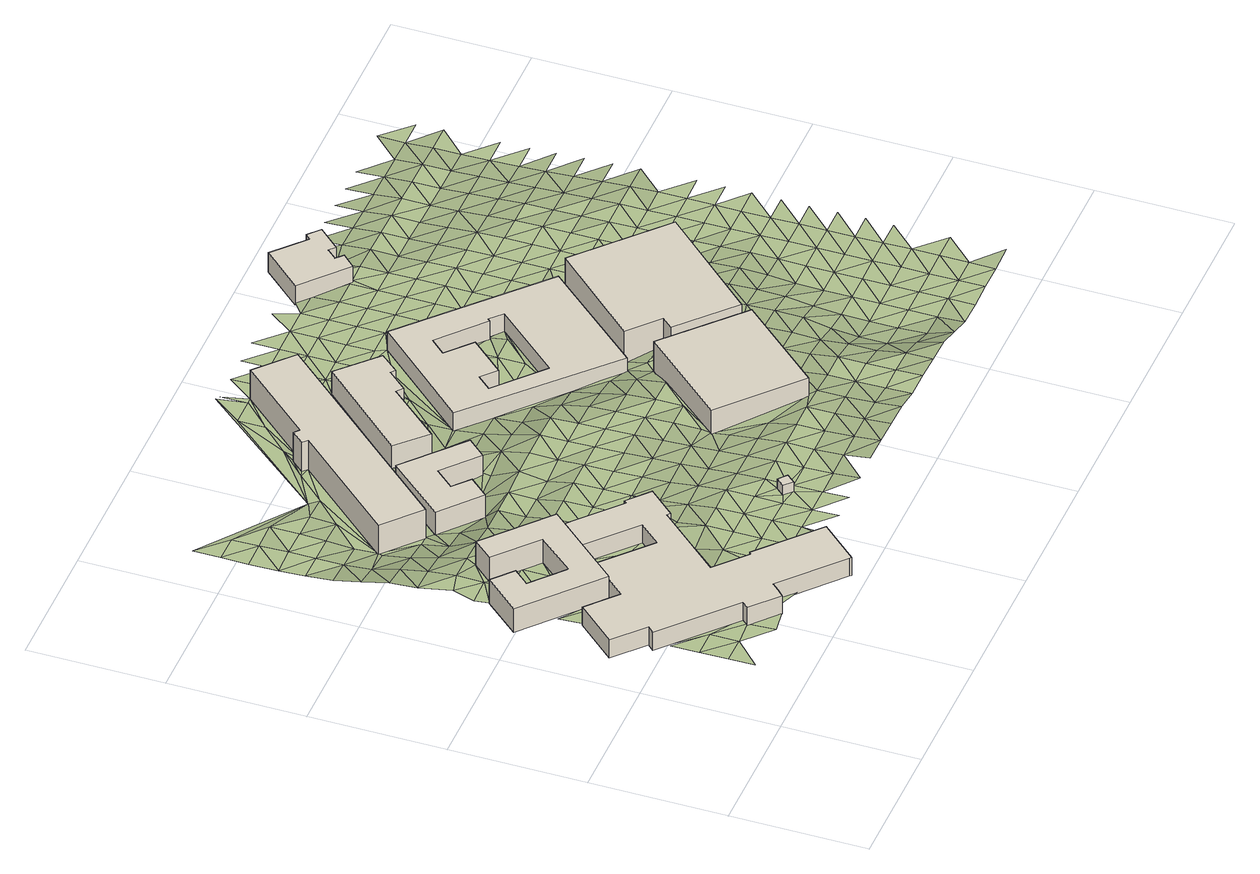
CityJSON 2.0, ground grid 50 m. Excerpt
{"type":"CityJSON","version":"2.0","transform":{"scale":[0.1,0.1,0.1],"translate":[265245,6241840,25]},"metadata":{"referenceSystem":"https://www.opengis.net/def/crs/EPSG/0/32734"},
"CityObjects":{
"building1":{"type":"Building","attributes":{"address":"Salt River Cape Town","building":"university","building:levels":"2","footprint":{"type":"Polygon"},"plus_code":"C8XVX4X3+XHX","ground_height":37.91,"building_height":6.9,"roof_height":44.81},"geometry":[{"type":"Solid","lod":"1","boundaries":[[[[0,1,2,3,4,5,6,7]],[[1,8,9,10,11,4,3,2]],[[8,12,13,11,10,9]],[[12,14,15,13]],[[14,16,17,15]],[[16,18,19,17]],[[18,20,21,19]],[[20,22,23,21]],[[22,24,25,23]],[[24,26,27,25]],[[26,28,29,27]],[[28,30,31,29]],[[30,32,33,31]],[[32,34,35,33]],[[34,36,37,35]],[[36,38,39,37]],[[38,40,41,39]],[[40,42,43,41]],[[42,44,45,43]],[[44,46,47,45]],[[46,48,49,47]],[[48,50,51,49]],[[50,52,53,51]],[[52,54,55,53]],[[54,56,57,55]],[[56,0,7,6,5,57]],[[5,4,11,13,15,17,19,21,23,25,27,29,31,33,35,37,39,41,43,45,47,49,51,53,55,57]],[[56,54,52,50,48,46,44,42,40,38,36,34,32,30,28,26,24,22,20,18,16,14,12,8,1,0]]]]}]},
"building2":{"type":"Building","attributes":{"address":"Salt River Cape Town","building":"dormitory","building:levels":"3","beds":"45","residential":"university","footprint":{"type":"Polygon"},"plus_code":"C7XPXVX3+XFX","ground_height":37.54,"building_height":9.7,"roof_height":47.24},"geometry":[{"type":"Solid","lod":"1","boundaries":[[[[58,59,60,61]],[[59,62,63,60]],[[62,64,65,63]],[[64,66,67,65]],[[66,68,69,67]],[[68,70,71,69]],[[70,72,73,71]],[[72,74,75,73]],[[74,76,77,75]],[[76,58,61,77]],[[61,60,63,65,67,69,71,73,75,77]],[[76,74,72,70,68,66,64,62,59,58]]]]}]},
"building3":{"type":"Building","attributes":{"building":"guardhouse","building:levels":"1","footprint":{"type":"Polygon"},"plus_code":"CGX7XFXX+XFX","ground_height":40.16,"building_height":4.1,"roof_height":44.26},"geometry":[{"type":"Solid","lod":"1","boundaries":[[[[78,79,80,81]],[[79,82,83,80]],[[82,84,85,83]],[[84,78,81,85]],[[81,80,83,85]],[[84,82,79,78]]]]}]},
"building4":{"type":"Building","attributes":{"address":"Victoria Road Salt River Cape Town","building":"residential","building:levels":"3","building:flats":"25","residential":"student","footprint":{"type":"Polygon"},"plus_code":"CCX8XPXF+X8W","ground_height":29.14,"building_height":9.7,"roof_height":38.84},"geometry":[{"type":"Solid","lod":"1","boundaries":[[[[86,87,88,89]],[[87,90,91,88]],[[90,92,93,91]],[[92,94,95,93]],[[94,96,97,95]],[[96,98,99,97]],[[98,100,101,99]],[[100,86,89,101]],[[89,88,91,93,95,97,99,101]],[[100,98,96,94,92,90,87,86]]]]}]},
"building5":{"type":"Building","attributes":{"address":"Victoria Road Salt River Cape Town","building":"residential","building:levels":"4","building:flats":"150","residential":"student","footprint":{"type":"Polygon"},"plus_code":"CCXCX2X6+XCX","ground_height":29.14,"building_height":12.5,"roof_height":41.64},"geometry":[{"type":"Solid","lod":"1","boundaries":[[[[102,103,104,105]],[[103,106,107,104]],[[106,108,109,107]],[[108,110,111,109]],[[110,112,113,111]],[[112,114,115,113]],[[114,116,117,115]],[[116,102,105,117]],[[105,104,107,109,111,113,115,117]],[[116,114,112,110,108,106,103,102]]]]}]},
"building6":{"type":"Building","attributes":{"address":"Victoria Road Salt River Cape Town","building":"residential","building:levels":"3","building:flats":"25","residential":"student","footprint":{"type":"Polygon"},"plus_code":"CGX6X8XC+XFW","ground_height":29.21,"building_height":9.7,"roof_height":38.91},"geometry":[{"type":"Solid","lod":"1","boundaries":[[[[118,119,120,121]],[[119,122,123,120]],[[122,124,125,123]],[[124,126,127,125]],[[126,128,129,127]],[[128,130,131,129]],[[130,132,133,131]],[[132,118,121,133]],[[121,120,123,125,127,129,131,133]],[[132,130,128,126,124,122,119,118]]]]}]},
"building7":{"type":"Building","attributes":{"address":"9 Browning Road Salt River 7925 Cape Town","building":"retail","building:levels":"3","footprint":{"type":"Polygon"},"plus_code":"CJXQX9XF+X7V","ground_height":37.27,"building_height":9.7,"roof_height":46.97},"geometry":[{"type":"Solid","lod":"1","boundaries":[[[[134,135,136,137]],[[135,138,139,136]],[[138,140,141,139]],[[140,134,137,141]],[[137,136,139,141]],[[140,138,135,134]]]]}]},
"building8":{"type":"Building","attributes":{"building":"commercial","building:levels":"2","footprint":{"type":"Polygon"},"plus_code":"CMXGXHX2+XPX","ground_height":30.24,"building_height":6.9,"roof_height":37.14},"geometry":[{"type":"Solid","lod":"1","boundaries":[[[[142,143,144,145]],[[143,146,147,144]],[[146,148,149,147]],[[148,142,145,149]],[[150,151,152,153]],[[151,154,155,152]],[[154,156,157,155]],[[156,158,159,157]],[[158,160,161,159]],[[160,162,163,161]],[[162,164,165,163]],[[164,166,167,165]],[[166,168,169,167]],[[168,150,153,169]],[[145,144,147,149],[153,152,155,157,159,161,163,165,167,169]],[[148,146,143,142],[168,166,164,162,160,158,156,154,151,150]]]]}]},
"building9":{"type":"Building","attributes":{"address":"Fairland House 364B Victoria Road Salt River Cape Town","building":"commercial","building:levels":"4","footprint":{"type":"Polygon"},"plus_code":"CPXFX3XC+X5R","ground_height":32.62,"building_height":12.5,"roof_height":45.12},"geometry":[{"type":"Solid","lod":"1","boundaries":[[[[170,171,172,173]],[[171,174,175,172]],[[174,176,177,175]],[[176,178,179,177]],[[178,180,181,179]],[[180,170,173,181]],[[173,172,175,177,179,181]],[[180,178,176,174,171,170]]]]}]},
"building10":{"type":"Building","attributes":{"address":"289 Victoria Road Salt River 7925 Cape Town","building":"residential","building:levels":"2","beds":"30","social_facility":"shelter","footprint":{"type":"Polygon"},"plus_code":"CMXFX2X7+X6W","ground_height":28.64,"building_height":6.9,"roof_height":35.54},"geometry":[{"type":"Solid","lod":"1","boundaries":[[[[182,183,184,185]],[[183,186,187,184]],[[186,188,189,187]],[[188,190,191,189]],[[190,192,193,191]],[[192,194,195,193]],[[194,196,197,195]],[[196,198,199,197]],[[198,200,201,199]],[[200,182,185,201]],[[185,184,187,189,191,193,195,197,199,201]],[[200,198,196,194,192,190,188,186,183,182]]]]}]},
"terrain1":{"type":"TINRelief","geometry":[{"type":"CompositeSurface","lod":"1","boundaries":[[[202,203,204]],[[204,205,202]],[[205,206,207]],[[206,205,204]],[[206,208,209]],[[206,204,210]],[[210,204,211]],[[206,210,208]],[[212,213,214]],[[210,211,215]],[[214,213,216]],[[214,217,212]],[[214,216,217]],[[218,219,220]],[[218,221,219]],[[222,223,224]],[[220,225,222]],[[226,217,216]],[[224,223,227]],[[220,219,225]],[[222,225,223]],[[228,229,230]],[[227,231,232]],[[219,221,233]],[[223,231,227]],[[225,234,223]],[[235,225,219]],[[236,232,237]],[[231,238,232]],[[235,219,233]],[[234,225,235]],[[223,234,58]],[[232,238,237]],[[58,231,223]],[[239,233,221]],[[240,241,236]],[[236,237,240]],[[239,234,235]],[[242,243,241]],[[238,231,244]],[[226,76,217]],[[233,239,235]],[[245,246,247]],[[231,58,244]],[[226,248,249]],[[243,242,250]],[[242,241,240]],[[251,248,226]],[[245,252,246]],[[237,238,253]],[[247,246,254]],[[238,244,255]],[[256,250,257]],[[258,251,226]],[[237,253,240]],[[259,246,252]],[[250,242,257]],[[238,255,253]],[[249,248,251]],[[244,58,260]],[[226,249,76]],[[259,252,261]],[[262,256,263]],[[256,257,264]],[[246,259,254]],[[240,265,242]],[[261,252,266]],[[255,244,267]],[[268,240,253]],[[262,263,269]],[[256,264,263]],[[267,244,260]],[[58,76,260]],[[249,251,270]],[[247,254,271]],[[240,268,265]],[[242,272,257]],[[258,270,251]],[[273,259,261]],[[265,272,242]],[[249,274,76]],[[275,269,276]],[[277,253,255]],[[252,278,266]],[[261,266,273]],[[279,255,267]],[[280,264,257]],[[276,269,263]],[[277,268,253]],[[257,272,280]],[[277,255,279]],[[259,281,254]],[[76,282,260]],[[283,259,273]],[[268,277,265]],[[267,260,284]],[[260,282,285]],[[263,264,286]],[[280,287,264]],[[259,283,281]],[[260,285,284]],[[278,288,266]],[[263,286,276]],[[289,76,274]],[[266,290,273]],[[291,279,267]],[[265,277,292]],[[254,293,271]],[[286,264,287]],[[265,294,272]],[[281,293,254]],[[279,292,277]],[[295,282,76]],[[280,272,294]],[[296,288,278]],[[266,288,290]],[[267,284,291]],[[297,283,273]],[[279,298,292]],[[285,282,295]],[[289,274,30]],[[299,275,276]],[[287,280,294]],[[298,279,291]],[[295,76,289]],[[300,293,281]],[[273,290,297]],[[281,283,301]],[[287,302,286]],[[303,284,285]],[[295,304,285]],[[30,28,289]],[[287,294,302]],[[286,299,276]],[[283,297,301]],[[305,293,300]],[[306,290,288]],[[265,307,294]],[[308,300,281]],[[285,304,303]],[[309,289,28]],[[284,310,291]],[[288,311,306]],[[310,298,291]],[[289,312,295]],[[313,289,309]],[[281,301,308]],[[297,290,314]],[[303,310,284]],[[309,28,305]],[[302,299,286]],[[308,305,300]],[[290,306,314]],[[289,313,312]],[[295,315,304]],[[298,316,292]],[[302,294,307]],[[317,301,297]],[[314,318,297]],[[295,312,315]],[[304,319,303]],[[320,309,305]],[[309,320,313]],[[308,321,305]],[[301,317,308]],[[297,318,317]],[[302,307,299]],[[303,319,310]],[[306,79,314]],[[307,265,110]],[[304,315,319]],[[320,305,321]],[[322,318,314]],[[323,306,324]],[[308,325,321]],[[313,326,312]],[[323,79,306]],[[313,320,327]],[[314,79,322]],[[325,308,317]],[[318,322,84]],[[315,312,326]],[[328,310,319]],[[313,327,326]],[[310,328,329]],[[321,330,320]],[[331,317,318]],[[330,321,325]],[[332,79,323]],[[331,318,84]],[[94,329,333]],[[319,315,334]],[[335,299,307]],[[332,82,79]],[[327,320,336]],[[96,94,333]],[[315,326,334]],[[337,325,317]],[[333,329,328]],[[82,331,84]],[[320,330,336]],[[338,332,323]],[[328,319,339]],[[317,331,337]],[[338,323,340]],[[319,334,339]],[[341,326,327]],[[342,82,332]],[[327,336,343]],[[330,325,344]],[[325,337,345]],[[328,346,333]],[[335,307,110]],[[346,96,333]],[[326,341,334]],[[331,82,347]],[[342,332,338]],[[339,348,328]],[[327,343,341]],[[292,316,349]],[[330,344,336]],[[325,345,344]],[[348,346,328]],[[335,350,299]],[[331,347,337]],[[342,347,82]],[[351,339,334]],[[119,316,352]],[[353,338,340]],[[354,343,336]],[[316,355,352]],[[351,334,341]],[[110,108,335]],[[345,337,356]],[[336,344,354]],[[357,335,108]],[[347,356,337]],[[358,342,338]],[[359,348,339]],[[341,343,360]],[[361,339,351]],[[119,352,355]],[[362,355,316]],[[363,316,119]],[[343,354,360]],[[348,359,346]],[[364,344,345]],[[358,338,353]],[[339,361,359]],[[356,365,345]],[[350,335,357]],[[366,347,342]],[[367,351,341]],[[364,354,344]],[[345,365,364]],[[341,360,367]],[[299,350,368]],[[362,346,359]],[[122,119,355]],[[347,366,356]],[[366,342,358]],[[103,350,357]],[[353,369,370]],[[361,351,371]],[[351,367,372]],[[360,354,373]],[[374,365,356]],[[375,355,362]],[[376,354,364]],[[362,359,377]],[[122,355,375]],[[358,353,378]],[[361,371,359]],[[349,316,363]],[[351,372,371]],[[356,366,374]],[[360,373,367]],[[370,378,353]],[[373,354,376]],[[362,377,375]],[[379,364,365]],[[103,380,350]],[[358,381,366]],[[292,349,382]],[[365,374,383]],[[359,384,377]],[[372,367,385]],[[371,386,359]],[[378,381,358]],[[387,299,368]],[[365,383,379]],[[373,385,367]],[[375,377,384]],[[388,376,364]],[[374,366,389]],[[384,359,386]],[[364,379,390]],[[381,389,366]],[[391,122,375]],[[370,392,378]],[[393,371,372]],[[364,390,388]],[[385,394,372]],[[119,118,363]],[[395,373,376]],[[396,383,374]],[[368,350,380]],[[384,397,375]],[[370,398,392]],[[372,394,393]],[[389,396,374]],[[396,379,383]],[[399,386,371]],[[381,378,400]],[[373,395,385]],[[397,401,375]],[[395,376,388]],[[103,102,380]],[[391,375,401]],[[402,122,391]],[[378,392,400]],[[371,393,399]],[[403,384,386]],[[381,404,389]],[[405,394,385]],[[406,390,379]],[[402,124,122]],[[385,395,405]],[[384,403,397]],[[388,390,406]],[[389,404,396]],[[403,386,399]],[[381,400,404]],[[363,118,349]],[[392,398,407]],[[401,397,403]],[[379,396,408]],[[409,368,380]],[[410,393,394]],[[395,388,406]],[[394,405,411]],[[394,411,410]],[[126,402,391]],[[392,412,400]],[[391,401,413]],[[414,399,393]],[[405,395,415]],[[392,407,416]],[[408,396,404]],[[409,380,102]],[[406,415,395]],[[402,126,124]],[[387,368,409]],[[414,403,399]],[[404,400,412]],[[406,379,417]],[[392,416,412]],[[393,410,414]],[[418,411,405]],[[126,391,413]],[[415,418,405]],[[419,349,118]],[[420,416,407]],[[410,411,421]],[[422,409,102]],[[404,412,423]],[[404,423,408]],[[419,382,349]],[[401,403,424]],[[418,421,411]],[[417,415,406]],[[128,126,413]],[[425,413,401]],[[414,410,426]],[[379,135,417]],[[412,416,427]],[[420,428,416]],[[421,426,410]],[[418,415,429]],[[413,130,128]],[[414,424,403]],[[427,423,412]],[[416,428,427]],[[102,382,430]],[[118,431,419]],[[102,430,432]],[[433,434,435]],[[415,417,429]],[[418,436,421]],[[437,408,423]],[[419,431,382]],[[425,130,413]],[[118,438,431]],[[435,439,433]],[[428,420,440]],[[436,426,421]],[[118,441,438]],[[439,435,442]],[[443,423,427]],[[418,429,436]],[[414,426,424]],[[425,401,146]],[[423,443,437]],[[444,430,382]],[[427,428,445]],[[382,431,446]],[[432,430,444]],[[441,130,425]],[[429,417,135]],[[447,431,438]],[[428,440,445]],[[447,438,441]],[[382,446,444]],[[426,436,424]],[[436,429,424]],[[448,443,427]],[[441,425,447]],[[427,445,449]],[[135,424,429]],[[442,450,439]],[[431,451,446]],[[433,439,452]],[[453,431,447]],[[427,449,448]],[[454,408,437]],[[446,451,444]],[[440,455,445]],[[456,437,443]],[[431,453,451]],[[424,135,457]],[[458,433,452]],[[447,425,146]],[[450,452,439]],[[443,448,456]],[[459,449,445]],[[460,444,461]],[[462,424,457]],[[135,463,457]],[[447,464,453]],[[455,459,445]],[[461,444,451]],[[462,465,424]],[[437,456,466]],[[463,135,467]],[[468,469,470]],[[468,458,469]],[[448,449,471]],[[146,464,447]],[[472,450,442]],[[459,471,449]],[[457,473,462]],[[451,453,474]],[[453,464,475]],[[452,469,458]],[[473,457,463]],[[467,135,454]],[[454,437,466]],[[476,459,455]],[[450,477,452]],[[456,448,478]],[[479,465,462]],[[453,475,474]],[[471,480,448]],[[481,461,451]],[[469,482,470]],[[466,456,478]],[[482,469,452]],[[448,480,478]],[[461,481,483]],[[464,146,484]],[[451,474,481]],[[467,485,463]],[[459,486,471]],[[464,484,475]],[[459,476,487]],[[452,477,482]],[[454,488,467]],[[472,477,450]],[[484,146,489]],[[486,480,471]],[[459,487,486]],[[478,490,466]],[[467,488,485]],[[491,489,146]],[[492,474,475]],[[424,465,493]],[[494,454,466]],[[475,484,492]],[[466,490,494]],[[479,462,495]],[[454,485,488]],[[472,482,477]],[[474,496,481]],[[487,476,497]],[[480,498,478]],[[480,486,499]],[[472,500,482]],[[484,489,501]],[[496,474,492]],[[494,485,454]],[[491,501,489]],[[480,499,498]],[[486,487,502]],[[465,479,493]],[[478,503,490]],[[484,504,492]],[[487,497,502]],[[505,481,496]],[[506,481,505]],[[501,504,484]],[[478,498,503]],[[490,507,494]],[[508,499,486]],[[146,493,491]],[[509,496,492]],[[486,502,508]],[[495,462,171]],[[485,494,510]],[[501,491,511]],[[504,509,492]],[[490,503,507]],[[512,505,496]],[[513,498,499]],[[508,514,499]],[[515,504,501]],[[502,497,516]],[[509,512,496]],[[494,507,510]],[[493,479,495]],[[503,498,513]],[[515,501,511]],[[499,514,513]],[[511,491,517]],[[516,508,502]],[[485,510,518]],[[516,497,519]],[[520,509,504]],[[521,505,522]],[[512,522,505]],[[507,503,523]],[[504,515,520]],[[524,514,508]],[[493,517,491]],[[503,513,523]],[[512,509,525]],[[524,508,516]],[[510,507,526]],[[525,509,520]],[[515,511,527]],[[528,511,517]],[[507,523,526]],[[529,522,512]],[[513,514,530]],[[493,495,171]],[[514,524,531]],[[522,532,521]],[[515,527,520]],[[533,516,519]],[[528,527,511]],[[512,525,529]],[[534,518,510]],[[513,530,523]],[[526,535,510]],[[514,531,530]],[[524,516,533]],[[536,485,518]],[[533,519,537]],[[522,529,532]],[[538,525,520]],[[517,493,539]],[[534,510,535]],[[517,540,528]],[[526,523,541]],[[538,520,527]],[[529,525,532]],[[542,531,524]],[[540,517,539]],[[541,523,530]],[[524,533,542]],[[534,543,518]],[[525,544,532]],[[545,535,526]],[[493,171,546]],[[544,525,538]],[[547,527,528]],[[548,528,540]],[[545,526,541]],[[537,549,533]],[[539,493,550]],[[531,551,530]],[[542,552,531]],[[527,547,538]],[[547,528,548]],[[553,532,544]],[[540,539,550]],[[534,535,554]],[[532,553,555]],[[550,493,546]],[[556,535,545]],[[531,552,551]],[[542,533,557]],[[558,541,530]],[[536,518,543]],[[171,559,546]],[[544,538,560]],[[543,534,554]],[[561,562,555]],[[557,533,549]],[[554,535,556]],[[561,563,562]],[[548,540,564]],[[538,547,560]],[[530,551,558]],[[555,553,561]],[[565,552,542]],[[566,545,541]],[[564,540,550]],[[565,542,557]],[[559,171,536]],[[548,567,547]],[[553,544,568]],[[560,569,544]],[[558,566,541]],[[543,554,570]],[[546,571,550]],[[572,556,545]],[[567,548,564]],[[561,553,568]],[[573,557,549]],[[551,552,574]],[[568,544,569]],[[546,559,571]],[[575,552,565]],[[570,576,543]],[[560,547,577]],[[545,566,572]],[[536,543,576]],[[578,564,550]],[[551,574,558]],[[554,556,579]],[[577,547,567]],[[552,575,574]],[[578,550,571]],[[561,568,580]],[[581,569,560]],[[582,565,557]],[[579,570,554]],[[583,557,573]],[[580,196,561]],[[579,556,572]],[[584,567,564]],[[560,577,581]],[[585,559,536]],[[566,558,586]],[[583,582,557]],[[578,584,564]],[[574,587,558]],[[559,588,571]],[[589,575,565]],[[590,576,570]],[[585,591,559]],[[568,569,592]],[[566,586,572]],[[569,581,593]],[[586,558,587]],[[570,579,590]],[[594,577,567]],[[588,578,571]],[[584,595,567]],[[588,559,591]],[[565,582,589]],[[576,596,536]],[[580,568,592]],[[573,597,583]],[[598,574,575]],[[592,569,593]],[[577,594,581]],[[567,595,594]],[[585,536,599]],[[576,590,596]],[[579,572,600]],[[586,601,572]],[[575,589,598]],[[580,602,603]],[[604,584,578]],[[599,591,585]],[[605,587,574]],[[578,588,606]],[[596,599,536]],[[593,581,607]],[[582,583,608]],[[579,600,590]],[[592,602,580]],[[600,572,601]],[[584,604,595]],[[594,607,581]],[[578,606,604]],[[574,598,605]],[[609,586,587]],[[582,608,589]],[[610,588,591]],[[596,590,611]],[[591,599,612]],[[595,613,594]],[[614,592,593]],[[607,615,593]],[[609,587,605]],[[600,611,590]],[[606,588,610]],[[616,601,586]],[[595,604,613]],[[610,591,612]],[[592,614,602]],[[596,617,599]],[[618,598,589]],[[614,593,615]],[[586,609,616]],[[596,611,617]],[[619,607,594]],[[606,620,604]],[[621,600,601]],[[594,613,622]],[[623,624,602]],[[612,599,625]],[[626,605,598]],[[620,606,610]],[[607,619,615]],[[594,622,619]],[[602,614,623]],[[617,625,599]],[[621,601,616]],[[604,627,613]],[[628,611,600]],[[629,609,605]],[[627,604,620]],[[614,615,630]],[[631,610,612]],[[625,632,612]],[[600,621,628]],[[622,613,633]],[[634,617,611]],[[615,619,630]],[[610,631,620]],[[635,616,609]],[[631,612,632]],[[633,613,627]],[[623,614,636]],[[617,634,625]],[[634,611,628]],[[622,637,619]],[[630,636,614]],[[638,627,620]],[[639,621,616]],[[637,622,633]],[[640,641,623]],[[642,632,625]],[[638,620,631]],[[630,619,643]],[[636,640,623]],[[625,634,642]],[[644,633,627]],[[645,628,621]],[[619,637,643]],[[638,644,627]],[[632,646,631]],[[634,628,645]],[[632,642,647]],[[648,637,633]],[[636,630,649]],[[630,643,650]],[[646,638,631]],[[633,644,648]],[[646,632,647]],[[642,634,651]],[[630,650,649]],[[643,637,652]],[[653,640,636]],[[654,644,638]],[[652,637,648]],[[640,653,655]],[[656,647,642]],[[636,649,653]],[[638,646,654]],[[657,650,643]],[[652,657,643]],[[648,644,658]],[[644,654,659]],[[660,646,647]],[[658,652,648]],[[650,661,649]],[[657,662,650]],[[658,644,659]],[[646,660,654]],[[649,661,653]],[[650,662,661]],[[663,657,652]],[[659,654,664]],[[652,658,665]],[[666,653,667]],[[657,663,662]],[[652,665,663]],[[667,653,661]],[[659,668,658]],[[665,658,669]],[[661,662,670]],[[662,663,671]],[[662,671,670]],[[665,672,663]],[[673,667,661]],[[661,670,673]],[[671,663,674]],[[675,667,673]],[[670,671,676]],[[670,676,673]],[[673,677,675]]]}]}
},
"vertices":[
[451,177,121],[475,203,121],[475,203,165],[475,203,178],[475,203,198],[451,177,198],[451,177,178],[451,177,165],[690,13,121],[690,13,165],[690,13,178],[690,13,198],[697,7,121],[697,7,198],[820,143,121],[820,143,198],[605,335,121],[605,335,198],[598,328,121],[598,328,198],[484,430,121],[484,430,198],[692,662,121],[692,662,198],[703,652,121],[703,652,198],[792,750,121],[792,750,198],[712,821,121],[712,821,198],[704,811,121],[704,811,198],[532,965,121],[532,965,198],[445,870,121],[445,870,198],[613,719,121],[613,719,198],[544,643,121],[544,643,198],[372,797,121],[372,797,198],[249,661,121],[249,661,198],[140,758,121],[140,758,198],[9,613,121],[9,613,198],[119,514,121],[119,514,198],[97,491,121],[97,491,198],[349,264,121],[349,264,198],[329,241,121],[329,241,198],[427,153,121],[427,153,198],
[312,1200,120],[248,1129,120],[248,1129,222],[312,1200,222],[401,994,120],[401,994,222],[283,861,120],[283,861,222],[165,965,120],[165,965,222],[215,1022,120],[215,1022,222],[140,1088,120],[140,1088,222],[25,958,120],[25,958,222],[295,720,120],[295,720,222],[542,997,120],[542,997,222],
[976,355,152],[1007,328,152],[1007,328,193],[976,355,193],[1034,359,152],[1034,359,193],[1003,385,152],[1003,385,193],
[690,1624,41],[504,1416,41],[504,1416,138],[690,1624,138],[647,1290,41],[647,1290,138],[710,1361,41],[710,1361,138],[650,1415,41],[650,1415,138],[711,1484,41],[711,1484,138],[839,1370,41],[839,1370,138],[900,1438,41],[900,1438,138],
[957,2241,41],[719,1977,41],[719,1977,166],[957,2241,166],[701,1993,41],[701,1993,166],[660,1948,41],[660,1948,166],[678,1932,41],[678,1932,166],[341,1558,41],[341,1558,166],[475,1439,41],[475,1439,166],[1090,2122,41],[1090,2122,166],
[1076,1996,42],[779,1672,42],[779,1672,139],[1076,1996,139],[883,1569,42],[883,1569,139],[1052,1759,42],[1052,1759,139],[1075,1739,42],[1075,1739,139],[1140,1811,42],[1140,1811,139],[1156,1798,42],[1156,1798,139],[1214,1865,42],[1214,1865,139],
[1775,762,91],[1505,1010,91],[1505,1010,220],[1775,762,220],[1232,704,91],[1232,704,220],[1505,460,91],[1505,460,220],
[1505,1105,43],[1828,1469,43],[1828,1469,121],[1505,1105,121],[1356,1903,43],[1356,1903,121],[1033,1548,43],[1033,1548,121],[1366,1745,43],[1527,1601,43],[1527,1601,121],[1366,1745,121],[1535,1610,43],[1535,1610,121],[1580,1569,43],[1580,1569,121],[1365,1330,43],[1365,1330,121],[1196,1482,43],[1196,1482,121],[1241,1532,43],[1241,1532,121],[1295,1483,43],[1295,1483,121],[1408,1608,43],[1408,1608,121],[1316,1690,43],[1316,1690,121],
[2140,1169,51],[1835,1447,51],[1835,1447,201],[2140,1169,201],[1542,1129,51],[1542,1129,201],[1650,1030,51],[1650,1030,201],[1614,991,51],[1614,991,201],[1810,811,51],[1810,811,201],
[1625,2425,22],[1493,2281,22],[1493,2281,105],[1625,2425,105],[1656,2136,22],[1656,2136,105],[1701,2183,22],[1701,2183,105],[1676,2207,22],[1676,2207,105],[1707,2242,22],[1707,2242,105],[1729,2222,22],[1729,2222,105],[1802,2301,22],[1802,2301,105],[1759,2340,22],[1759,2340,105],[1741,2320,22],[1741,2320,105],
[134,235,128],[134,140,130],[234,235,128],[134,340,127],[234,340,127],[134,440,127],[349,264,128],[97,491,127],[329,241,128],[335,140,128],[134,840,127],[140,758,127],[234,740,127],[427,153,130],[249,661,127],[295,720,127],[165,965,125],[234,940,128],[215,1022,126],[283,861,128],[140,1088,122],[234,1140,122],[134,1140,120],[234,1045,126],[372,797,128],[158,1222,122],[535,140,133],[475,203,137],[451,177,130],[234,1240,124],[134,1340,118],[335,940,128],[248,1129,122],[335,1045,127],[134,1440,112],[234,1440,93],[234,1340,112],[401,994,125],[234,1540,64],[134,1540,88],[234,1640,54],[134,1640,64],[335,1240,120],[598,328,155],[535,440,148],[484,430,138],[435,840,128],[445,870,128],[134,1740,55],[535,740,128],[605,335,155],[335,1440,64],[635,540,129],[335,1340,95],[134,1835,51],[234,1740,54],[544,643,128],[635,440,155],[435,1140,120],[635,340,155],[134,1940,48],[234,1940,51],[234,1835,54],[341,1558,46],[735,235,157],[435,1240,114],[335,1540,46],[134,2040,49],[613,719,127],[692,662,138],[335,1640,46],[735,340,155],[532,965,123],[134,2140,49],[234,2040,49],[435,1440,46],[820,143,152],[435,1340,65],[335,1740,51],[735,540,153],[535,1045,120],[735,440,155],[535,1240,97],[535,1140,114],[335,1940,55],[335,1835,55],[835,235,157],[635,940,119],[835,340,155],[535,1340,46],[475,1439,46],[703,652,138],[435,1740,45],[635,1045,115],[835,140,152],[835,440,155],[504,1416,42],[504,1867,44],[735,640,138],[835,540,153],[435,1835,51],[635,1240,95],[635,1140,97],[792,750,127],[935,235,155],[535,1835,44],[835,640,138],[735,840,121],[647,1290,44],[935,140,157],[735,1045,115],[735,940,118],[935,340,153],[735,1140,95],[690,1624,42],[935,540,152],[935,440,153],[735,1240,95],[835,840,121],[835,740,127],[976,355,153],[1035,235,154],[1035,140,158],[935,640,141],[835,1045,115],[835,940,118],[735,1340,44],[710,1361,44],[935,740,129],[1035,440,152],[1035,340,152],[735,1440,41],[835,1140,95],[635,1940,41],[935,840,123],[1035,540,146],[1136,235,156],[835,1240,110],[1136,140,164],[935,1045,116],[1136,340,152],[935,940,119],[1035,740,130],[1035,640,137],[839,1370,62],[1136,440,152],[835,1340,62],[935,1940,42],[735,2040,43],[935,1140,110],[735,1640,42],[1236,235,160],[1035,840,125],[835,1540,42],[1136,540,145],[701,1993,43],[1236,340,154],[935,1340,90],[1035,940,120],[935,1240,113],[900,1438,60],[835,1740,42],[1136,740,130],[1136,640,138],[1236,440,154],[1035,1045,116],[835,2240,42],[1236,140,173],[1336,140,173],[1035,1240,113],[1035,1140,113],[1136,940,120],[1236,540,143],[935,1540,45],[1136,840,125],[935,1440,60],[1336,235,163],[1232,704,124],[835,2140,42],[1336,340,156],[1090,2122,43],[1236,640,129],[1035,1440,60],[1136,1045,117],[1035,1340,84],[919,2349,39],[1236,840,124],[1336,440,156],[1236,740,124],[1035,1640,43],[1436,235,160],[1136,1240,109],[1136,1140,113],[1236,940,120],[1336,540,132],[1035,1540,47],[1436,140,168],[1136,1340,61],[1436,340,154],[1033,1548,47],[1035,1740,42],[1136,1440,51],[1436,440,154],[1236,1045,116],[1336,840,120],[1536,140,164],[1505,460,148],[935,2240,41],[1236,1240,88],[1236,1140,109],[1536,340,148],[1136,1740,43],[1236,1340,51],[1336,940,119],[1536,235,155],[1436,940,117],[1336,1045,112],[1035,2040,42],[1636,140,143],[1336,1140,88],[935,2340,39],[1536,440,148],[1505,1105,68],[1236,1835,44],[1336,1240,66],[1636,340,138],[1636,235,140],[1436,1045,98],[1035,2240,40],[1136,2040,43],[1035,2340,38],[1295,1483,51],[1241,1532,51],[1196,1482,51],[1436,1140,66],[1636,540,123],[1136,1940,43],[1336,1440,51],[1736,140,143],[1214,1865,44],[1365,1330,52],[1636,440,138],[1136,2240,40],[1736,235,140],[1136,2140,43],[1236,1940,44],[1736,440,138],[1736,340,138],[1436,1440,53],[1236,2140,42],[1436,1540,51],[1236,2040,42],[1775,762,114],[1836,140,139],[1736,540,123],[1536,1045,92],[1408,1608,52],[1836,235,136],[1136,2340,40],[1236,2240,40],[1542,1129,68],[1614,991,90],[1336,1940,43],[1536,1140,68],[1736,640,118],[1636,940,98],[1316,1690,53],[1436,1640,52],[1366,1745,53],[1836,340,117],[1580,1569,52],[1650,1030,90],[1336,2140,41],[1336,2040,41],[1937,140,134],[1536,1540,52],[1836,540,106],[1636,1240,87],[1836,440,117],[1336,2240,41],[1527,1601,49],[1236,2340,40],[1436,1940,43],[1810,811,98],[1937,340,70],[1937,235,104],[1736,840,108],[1436,1835,46],[1836,640,110],[1536,1740,45],[1436,2040,42],[1828,1469,51],[1836,740,104],[1736,1340,69],[1436,2140,42],[2037,140,100],[1937,540,78],[1937,440,70],[1535,1610,49],[1536,1835,44],[2037,235,67],[1937,640,97],[1536,1940,44],[1436,2240,41],[1402,2328,41],[1937,740,97],[2037,340,60],[1536,2040,43],[1937,840,92],[1636,1740,45],[1536,2140,43],[2037,540,60],[2037,440,60],[1636,1835,44],[2137,235,61],[1736,1640,46],[1937,940,88],[2137,140,66],[1636,1940,44],[1493,2281,36],[1536,2240,36],[2037,640,68],[2137,340,60],[1636,2040,43],[2037,740,82],[1736,1835,45],[1736,1740,45],[1636,2140,43],[2137,540,59],[2137,440,60],[1656,2136,43],[2237,235,62],[2037,940,78],[2037,840,83],[2140,1169,52],[2237,140,63],[1736,1940,44],[1836,1540,47],[1836,1640,47],[2137,640,59],[2237,340,61],[2037,1045,73],[1736,2040,42],[2137,740,61],[1937,1440,48],[1836,1835,45],[1836,1740,46],[2337,140,64],[1937,1540,48],[2237,540,60],[2237,440,61],[1736,2140,42],[2137,940,69],[1701,2183,42],[2137,840,68],[2337,235,63],[2237,640,59],[2037,1340,49],[1836,1940,42],[1729,2222,32],[1676,2207,36],[1707,2242,32],[1937,1640,47],[2337,340,62],[2237,740,58],[1937,1740,46],[1836,2140,37],[1836,2040,37],[2137,1045,63],[2037,1440,49],[2237,840,59],[2437,140,64],[2337,540,60],[2337,440,62],[2137,1140,52],[1937,1835,45],[2037,1540,48],[2237,940,60],[1836,2240,28],[1937,1940,39],[2437,340,63],[2437,235,64],[2037,1640,48],[2137,1240,52],[2337,740,58],[2337,640,59],[2137,1440,49],[2437,440,63],[2237,1045,56],[2137,1340,50],[1937,2140,33],[1937,2040,33],[2037,1835,43],[2037,1740,47],[2237,1140,52],[2537,140,71],[2437,540,60],[2237,1240,52],[2337,940,56],[2337,840,58],[1937,2240,24],[1836,2340,22],[2137,1640,48],[2437,640,59],[2137,1540,48],[2037,1940,36],[2537,340,64],[2437,740,58],[2237,1440,48],[2337,1045,54],[2237,1340,50],[2137,1740,45],[2037,2140,29],[2037,2040,29],[2437,840,57],[2337,1140,52],[2537,540,60],[2137,1940,30],[2237,1540,44],[2437,940,55],[2137,1835,38],[2037,2240,19],[1937,2340,20],[2337,1240,52],[2537,640,60],[2237,1640,43],[2437,1045,53],[2537,740,58],[2137,2040,25],[2337,1440,49],[2337,1340,50],[2237,1740,41],[2437,1140,53],[2537,840,56],[2137,2140,25],[2237,1835,34],[2337,1540,44],[2537,940,55],[2137,2240,15],[2037,2340,16],[2437,1240,53],[2237,1940,28],[2337,1640,38],[2537,1045,54],[2437,1440,46],[2437,1340,52],[2337,1740,34],[2237,2140,21],[2237,2040,21],[2537,1140,53],[2337,1835,29],[2237,2240,12],[2437,1540,39],[2137,2340,9],[2537,1240,53],[2337,1940,24],[2437,1740,26],[2437,1640,33],[2537,1440,46],[2337,2140,18],[2337,2040,18],[2437,1940,16],[2537,1540,39],[2437,1835,20],[2237,2340,6],[2337,2240,11],[2537,1640,33],[2537,1740,26],[2437,2140,12],[2437,2040,12],[2537,1835,20],[2437,2240,6],[2537,1940,16],[2437,2340,6],[2537,2140,12],[2537,2240,6]
]}
